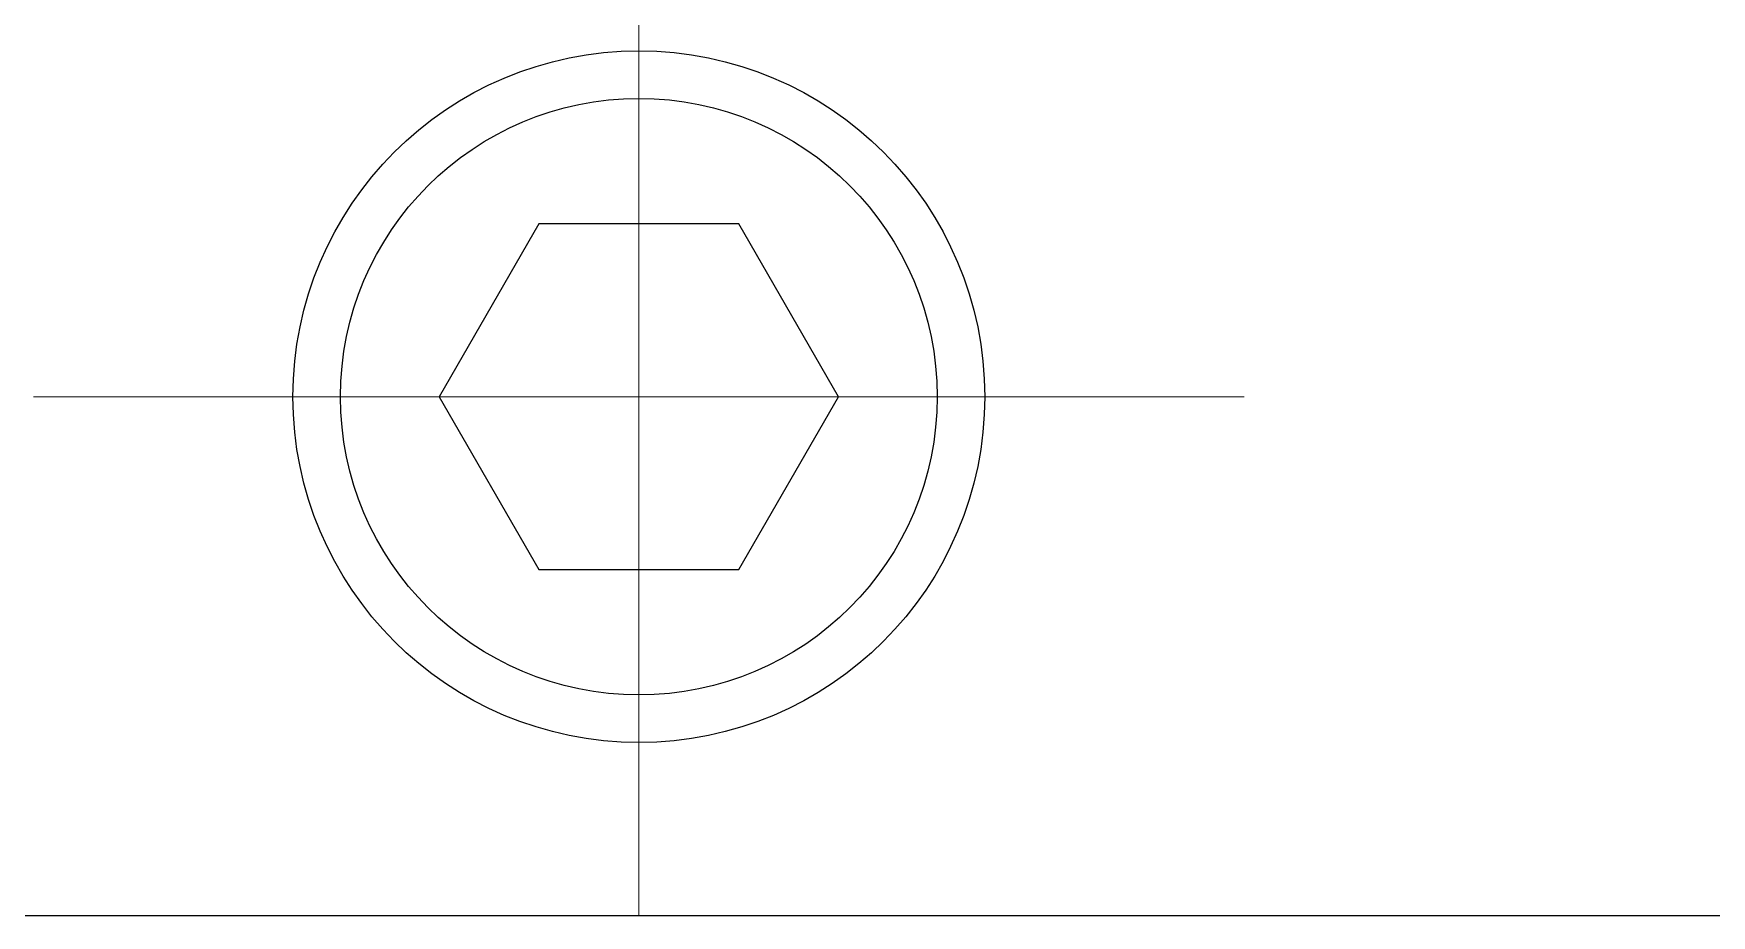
# Model space of a CAD drawing. Header units: millimetres. Extents: x 0 to 38884, y -3675 to 8056.
# Drawn here: x 9671.56 to 9690.96, y -1251.67 to -1241.47 of the extents above; entities that cross this region are included whole.
import ezdxf

# ---------------------------------------------------------------- set-up
doc = ezdxf.new("R2010")
doc.units = ezdxf.units.MM
doc.header["$LTSCALE"] = 2.4
doc.linetypes.add('CENTER2', pattern=[28.575, 19.05, -3.175, 3.175, -3.175])
doc.layers.add('05_CENTER', color=4, linetype='CENTER2', lineweight=13)
doc.layers.add('10_DRAFT', color=8, linetype='Continuous', lineweight=0, plot=False)

# ---------------------------------------------------------------- blocks, each defined once
blk = doc.blocks.new('MUCFC207a_1')
at = {"color": 0}
for p, q in [((-1.155, -28.4), (-2.309, -30.4)), ((1.155, -28.4), (-1.155, -28.4)), ((2.309, -30.4), (1.155, -28.4)), ((-2.309, -30.4), (-1.155, -32.4)), ((1.155, -32.4), (2.309, -30.4)), ((-1.155, -32.4), (1.155, -32.4)), ((-24, -36.4), (24, -36.4))]:
    blk.add_line(p, q, dxfattribs=at)
for radius in [4, 3.45]:
    blk.add_circle((0, -30.4), radius, dxfattribs=at)
at = {"layer": '05_CENTER', "color": 0}
blk.add_line((-7, -30.4), (7, -30.4), dxfattribs=at)
at = {"layer": '10_DRAFT'}
blk.add_line((0, -36.4), (0, 8), dxfattribs=at)

msp = doc.modelspace()

# ---------------------------------------------------------------- block references
at = {"color": 4}
msp.add_blockref('MUCFC207a_1', (9678.5568, -1215.2679), dxfattribs=at)

doc.saveas('drawing.dxf')
